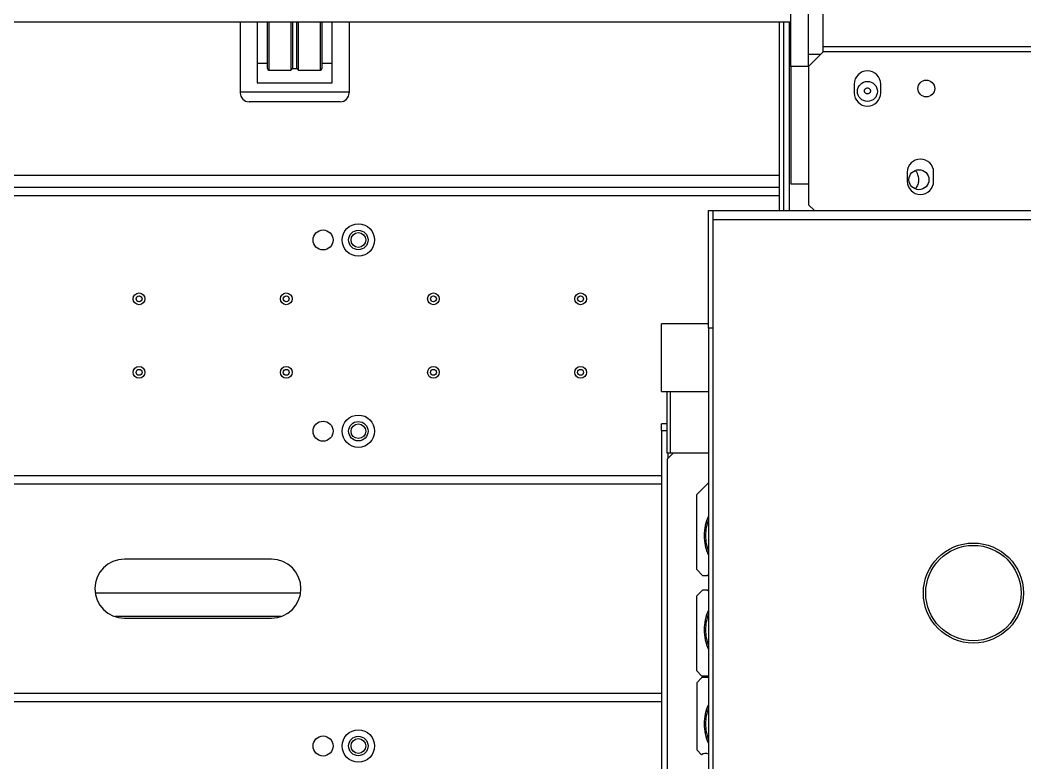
# Model space of a CAD drawing. Header units: millimetres. Extents: x 17243 to 30056, y 9468 to 18529.
# Drawn here: x 23993.9 to 24335.2, y 14208.9 to 14461.4 of the extents above; entities that cross this region are included whole.
import ezdxf

# ---------------------------------------------------------------- set-up
doc = ezdxf.new("R2010")
doc.units = ezdxf.units.MM
doc.layers.get('0').update_dxf_attribs({"lineweight": 18})

msp = doc.modelspace()

# ---------------------------------------------------------------- linework, layer by layer
at = {"color": 7, "linetype": 'Continuous', "lineweight": 25}
for p, q in [((24255.725, 14445.605), (24255.725, 14636.605)), ((24261.725, 14445.605), (24261.725, 14636.605)), ((24266.725, 14452.341), (24266.725, 14544.605)), ((24255.725, 14460.605), (22891.036, 14460.605)), ((24068.638, 14460.605), (24068.638, 14436.821)), ((24074.388, 14460.605), (24074.388, 14440.005)), ((24077.888, 14444.855), (24077.888, 14460.605)), ((24085.888, 14460.605), (24085.888, 14444.355)), ((24088.388, 14460.605), (24088.388, 14444.355)), ((24096.388, 14460.605), (24096.388, 14444.855)), ((24099.888, 14440.005), (24099.888, 14460.605)), ((24105.638, 14460.605), (24105.638, 14436.821)), ((24251.725, 14460.605), (24251.725, 14396.605)), ((24253.225, 14460.605), (24253.225, 14396.605)), ((24266.725, 14450.605), (24261.725, 14445.605)), ((24265.725, 14449.605), (24261.725, 14449.605)), ((24266.725, 14450.605), (24266.725, 14452.341)), ((24266.725, 14452.341), (24346.725, 14452.341)), ((24407.725, 14450.605), (24266.725, 14450.605)), ((24078.388, 14444.355), (24085.888, 14444.355)), ((24086.388, 14444.855), (24087.888, 14444.855)), ((24088.388, 14444.355), (24095.888, 14444.355)), ((24261.725, 14445.605), (24255.725, 14445.605)), ((24255.725, 14445.605), (24255.725, 14405.605)), ((24261.725, 14445.605), (24261.725, 14405.605)), ((24074.388, 14440.005), (24099.888, 14440.005)), ((24277.225, 14439.605), (24277.225, 14436.605)), ((24286.225, 14436.605), (24286.225, 14439.605)), ((24105.638, 14436.821), (24068.638, 14436.821)), ((24068.638, 14436.821), (24068.638, 14436.605)), ((24105.638, 14436.821), (24105.638, 14436.605)), ((24102.638, 14433.605), (24071.638, 14433.605)), ((24295.225, 14409.605), (24295.225, 14406.605)), ((24304.225, 14406.605), (24304.225, 14409.605)), ((24261.725, 14405.605), (24255.725, 14405.605)), ((24261.725, 14405.605), (24261.725, 14398.605)), ((23857.363, 14404.605), (24251.725, 14404.605)), ((24261.725, 14398.605), (24263.725, 14396.605)), ((24227.725, 14396.605), (24229.225, 14396.605)), ((24227.725, 14356.605), (24227.725, 14396.605)), ((24229.225, 14396.605), (24229.225, 14356.605)), ((24229.225, 14396.605), (24686.225, 14396.605)), ((24229.225, 14393.605), (24686.225, 14393.605)), ((24211.725, 14335.105), (24211.725, 14358.105)), ((24227.725, 14358.105), (24211.725, 14358.105)), ((24229.225, 14356.605), (24227.725, 14356.605)), ((24227.725, 14356.605), (24227.725, 14136.605)), ((24229.225, 14356.605), (24229.225, 14136.605)), ((24211.725, 14335.105), (24227.725, 14335.105)), ((24213.725, 14314.105), (24213.725, 14335.105)), ((24214.725, 14335.105), (24214.725, 14314.105)), ((24211.725, 14321.868), (24211.725, 14324.105)), ((24213.725, 14324.105), (24211.725, 14324.105)), ((24211.725, 14321.868), (24211.725, 13874.105)), ((24211.725, 14321.868), (24213.725, 14321.868)), ((24214.725, 14314.105), (24213.725, 14314.105)), ((24215.725, 14314.105), (24213.725, 14312.105)), ((24227.725, 14314.105), (24214.725, 14314.105)), ((24227.725, 14314.105), (24215.725, 14314.105)), ((24213.725, 14312.105), (24213.725, 13974.105)), ((24211.725, 14303.605), (23709.288, 14303.605)), ((24223.725, 14300.105), (24227.725, 14304.105)), ((24223.725, 14274.605), (24223.725, 14300.105)), ((24079.288, 14278.105), (24029.288, 14278.105)), ((24225.725, 14272.605), (24223.725, 14274.605)), ((24225.725, 14272.605), (24227.366, 14272.605)), ((24227.725, 14272.808), (24227.366, 14272.605)), ((24089.175, 14266.605), (24019.401, 14266.605)), ((24223.725, 14265.605), (24225.725, 14267.605)), ((24223.725, 14240.105), (24223.725, 14265.605)), ((24227.366, 14267.605), (24225.725, 14267.605)), ((24227.366, 14267.605), (24227.725, 14267.401)), ((24082.411, 14258.605), (24026.166, 14258.605)), ((24029.288, 14258.105), (24079.288, 14258.105)), ((24225.475, 14238.355), (24223.725, 14240.105)), ((24227.725, 14238.355), (24225.475, 14238.355)), ((24227.725, 14239.136), (24227.725, 14239.072)), ((24225.475, 14237.855), (24223.725, 14236.105)), ((24223.725, 14236.105), (24223.725, 14213.281)), ((24227.725, 14237.855), (24225.475, 14237.855)), ((24227.725, 14237.073), (24227.725, 14237.137)), ((23709.288, 14232.605), (24211.725, 14232.605)), ((24223.725, 14213.281), (24225.401, 14211.604))]:
    msp.add_line(p, q, dxfattribs=at)
at = {"color": 8, "linetype": 'Continuous', "lineweight": 25}
for p, q in [((24078.388, 14460.605), (24078.388, 14444.355)), ((24086.388, 14460.605), (24086.388, 14444.855)), ((24087.888, 14444.855), (24087.888, 14460.605)), ((24095.888, 14444.355), (24095.888, 14460.605)), ((24255.225, 14396.605), (24255.225, 14460.605)), ((24077.888, 14446.605), (24074.388, 14446.605)), ((24099.888, 14446.605), (24096.388, 14446.605)), ((23857.363, 14408.605), (24251.725, 14408.605)), ((24251.725, 14401.605), (23857.363, 14401.605)), ((24213.961, 14314.105), (24213.961, 14312.341)), ((23879.559, 14306.605), (24211.725, 14306.605)), ((24211.725, 14229.605), (23709.288, 14229.605))]:
    msp.add_line(p, q, dxfattribs=at)
at = {"color": 7, "linetype": 'Continuous', "lineweight": 25}
for centre, radius in [((24281.725, 14437.105), 3.4), ((24301.725, 14438.105), 2.85), ((24299.225, 14407.105), 3.4), ((24108.788, 14386.605), 5.5), ((24096.788, 14386.605), 3.4), ((24108.788, 14386.605), 3.3), ((24108.788, 14386.605), 2.5), ((24034.288, 14366.605), 2), ((24034.288, 14366.605), 1), ((24084.288, 14366.605), 2), ((24084.288, 14366.605), 1), ((24134.288, 14366.605), 2), ((24134.288, 14366.605), 1), ((24184.288, 14366.605), 2), ((24184.288, 14366.605), 1), ((24034.288, 14341.605), 2), ((24034.288, 14341.605), 1), ((24084.288, 14341.605), 2), ((24084.288, 14341.605), 1), ((24134.288, 14341.605), 2), ((24134.288, 14341.605), 1), ((24184.288, 14341.605), 2), ((24184.288, 14341.605), 1), ((24108.788, 14321.605), 5.5), ((24096.788, 14321.605), 3.4), ((24108.788, 14321.605), 3.3), ((24108.788, 14321.605), 2.5), ((24317.725, 14266.605), 17), ((24317.725, 14266.605), 16.2), ((24096.788, 14214.605), 3.4), ((24108.788, 14214.605), 5.5), ((24108.788, 14214.605), 3.3), ((24108.788, 14214.605), 2.5)]:
    msp.add_circle(centre, radius, dxfattribs=at)
for centre, radius, start, end in [((24078.388, 14444.855), 0.5, 180, 270), ((24086.388, 14444.355), 0.5, 90, 180), ((24087.888, 14444.355), 0.5, 0, 90), ((24095.888, 14444.855), 0.5, 270, 360), ((24281.725, 14439.605), 4.5, 0, 180), ((24071.638, 14436.605), 3, 180, 270), ((24102.638, 14436.605), 3, 270, 0), ((24281.725, 14436.605), 4.5, 180, 0), ((24299.725, 14409.605), 4.5, 0, 180), ((24299.725, 14406.605), 4.5, 180, 360), ((24241.725, 14286.105), 15.5, 154.58538, 180), ((24241.725, 14286.105), 15, 158.96053, 180), ((24241.725, 14286.105), 15.5, 180, 205.41462), ((24241.725, 14286.105), 15, 180, 201.03947), ((24029.288, 14268.105), 10, 90, 270), ((24079.288, 14268.105), 10, 270, 90), ((24241.725, 14254.105), 15.5, 154.58538, 180), ((24241.725, 14254.105), 15, 158.96053, 180), ((24241.725, 14254.105), 15.5, 180, 205.41462), ((24241.725, 14254.105), 15, 180, 201.03947), ((24241.725, 14222.105), 15.5, 154.58538, 180), ((24241.725, 14222.105), 15, 158.96053, 180), ((24241.725, 14222.105), 15.5, 180, 205.41462), ((24241.725, 14222.105), 15, 180, 201.03947), ((24226.724, 14210.104), 2, 59.98755, 131.40962)]:
    msp.add_arc(centre, radius, start, end, dxfattribs=at)
for points, knots in [([(24280.796, 14437.776), (24280.871, 14437.85), (24281.025, 14438.003), (24281.356, 14438.143), (24281.754, 14438.199), (24282.19, 14438.123), (24282.54, 14437.921), (24282.759, 14437.652), (24282.849, 14437.384), (24282.834, 14437.12), (24282.738, 14436.881), (24282.562, 14436.659), (24282.291, 14436.467), (24281.932, 14436.346), (24281.529, 14436.344), (24281.146, 14436.469), (24280.85, 14436.688), (24280.669, 14436.955), (24280.598, 14437.223), (24280.623, 14437.479), (24280.708, 14437.662), (24280.776, 14437.751), (24280.796, 14437.776)], [0, 0, 0, 0, 0.3117352, 0.647632, 1.0532532, 1.500869, 1.9468374, 2.2335663, 2.5221019, 2.7710051, 3.0138216, 3.290155, 3.6239434, 4.0126032, 4.4137702, 4.8047055, 5.2054045, 5.5135863, 5.7705904, 6.0284596, 6.2679888, 6.3634165, 6.3634165, 6.3634165, 6.3634165]), ([(24297.814, 14404.011), (24297.931, 14404.077), (24298.272, 14404.273), (24298.793, 14405.019), (24299.059, 14405.856), (24299.167, 14406.546), (24299.193, 14406.784), (24299.205, 14406.926), (24299.21, 14407.007), (24299.213, 14407.052), (24299.215, 14407.078), (24299.215, 14407.093), (24299.216, 14407.105), (24299.215, 14407.12), (24299.213, 14407.162), (24299.202, 14407.336), (24299.133, 14408.022), (24298.928, 14408.866), (24298.472, 14409.658), (24298.153, 14410.021), (24297.895, 14410.156), (24297.814, 14410.198)], [0, 0, 0, 0, 0.3852916, 1.1279848, 2.6534525, 3.0219666, 3.2489512, 3.3812577, 3.4553269, 3.4959307, 3.518048, 3.5339783, 3.5410756, 3.5482676, 3.5733163, 3.6730071, 4.0718673, 5.6787569, 6.2492601, 6.8226153, 7.0832951, 7.0832951, 7.0832951, 7.0832951])]:
    msp.add_open_spline(points, degree=3, knots=knots, dxfattribs=at)

doc.saveas('drawing.dxf')
